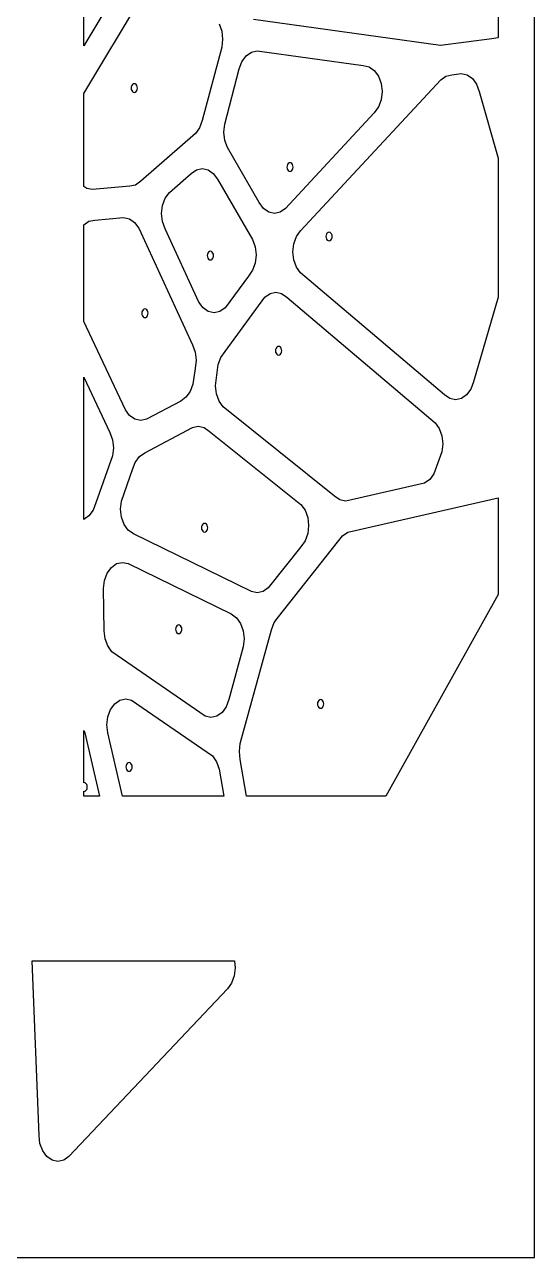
# Model space of a CAD drawing. Header units: metres. Extents: x 5 to 4553, y 5 to 890.
# Drawn here: x 3176 to 3387, y 5 to 516 of the extents above; entities that cross this region are included whole.
import ezdxf

# ---------------------------------------------------------------- set-up
doc = ezdxf.new("R2010")
doc.units = ezdxf.units.M

msp = doc.modelspace()

# ---------------------------------------------------------------- linework, layer by layer
for p, q in [((3387, 5), (3387, 890)), ((3200.39, 507.036), (3200.39, 579.335)), ((3231.48, 558.87), (3200.39, 507.036)), ((3200.39, 487.242), (3231.69, 539.422)), ((3372, 534.862), (3372, 510.488)), ((3256.36, 516.13), (3257.46, 513.119)), ((3348.12, 507.172), (3270.67, 517.838)), ((3257.46, 513.119), (3257.84, 509.782)), ((3257.46, 506.444), (3249.41, 476.013)), ((3257.84, 509.782), (3257.46, 506.444)), ((3369.43, 509.845), (3348.12, 507.172)), ((3371.84, 510.373), (3369.43, 509.845)), ((3372, 510.488), (3371.84, 510.373)), ((3265.88, 500.408), (3267.61, 502.798)), ((3267.61, 502.798), (3269.78, 504.332)), ((3269.78, 504.332), (3272.19, 504.86)), ((3272.19, 504.86), (3316.1, 498.812)), ((3258.72, 474.51), (3264.77, 497.398)), ((3264.77, 497.398), (3265.88, 500.408)), ((3316.1, 498.812), (3318.51, 498.284)), ((3318.51, 498.284), (3320.69, 496.75)), ((3320.69, 496.75), (3322.41, 494.36)), ((3352.79, 495.018), (3356.74, 495.514)), ((3356.74, 495.514), (3359.15, 494.985)), ((3220.17, 490.566), (3219.98, 490.065)), ((3220.45, 490.965), (3220.17, 490.566)), ((3220.82, 491.22), (3220.45, 490.965)), ((3221.22, 491.308), (3220.82, 491.22)), ((3221.62, 491.22), (3221.22, 491.308)), ((3221.98, 490.965), (3221.62, 491.22)), ((3222.27, 490.566), (3221.98, 490.965)), ((3222.45, 490.065), (3222.27, 490.566)), ((3290.15, 430.356), (3348.2, 492.956)), ((3322.41, 494.36), (3323.52, 491.35)), ((3323.52, 491.35), (3323.9, 488.012)), ((3348.2, 492.956), (3350.38, 494.49)), ((3350.38, 494.49), (3352.79, 495.018)), ((3359.15, 494.985), (3361.32, 493.451)), ((3361.32, 493.451), (3363.05, 491.062)), ((3363.05, 491.062), (3364.16, 488.051)), ((3200.39, 448.746), (3200.39, 487.242)), ((3219.98, 490.065), (3219.92, 489.508)), ((3219.92, 489.508), (3219.98, 488.952)), ((3219.98, 488.952), (3220.17, 488.45)), ((3220.17, 488.45), (3220.45, 488.052)), ((3220.45, 488.052), (3220.82, 487.797)), ((3220.82, 487.797), (3221.22, 487.708)), ((3221.22, 487.708), (3221.62, 487.797)), ((3221.62, 487.797), (3221.98, 488.052)), ((3221.98, 488.052), (3222.27, 488.45)), ((3222.27, 488.45), (3222.45, 488.952)), ((3222.52, 489.508), (3222.45, 490.065)), ((3222.45, 488.952), (3222.52, 489.508)), ((3323.9, 488.012), (3323.52, 484.675)), ((3364.16, 488.051), (3372, 460.395)), ((3322.41, 481.664), (3320.69, 479.275)), ((3323.52, 484.675), (3322.41, 481.664)), ((3249.41, 476.013), (3248.3, 473.002)), ((3320.69, 479.275), (3283.94, 439.648)), ((3246.58, 470.613), (3223.94, 450.863)), ((3248.3, 473.002), (3246.58, 470.613)), ((3258.33, 471.173), (3258.72, 474.51)), ((3258.72, 467.835), (3258.33, 471.173)), ((3259.82, 464.825), (3258.72, 467.835)), ((3273.04, 442.037), (3259.82, 464.825)), ((3372, 460.395), (3372, 402.898)), ((3244.82, 454.133), (3247, 455.667)), ((3247, 455.667), (3249.41, 456.196)), ((3249.41, 456.196), (3251.82, 455.667)), ((3251.82, 455.667), (3253.99, 454.133)), ((3284.54, 457.309), (3284.48, 456.753)), ((3284.48, 456.753), (3284.54, 456.197)), ((3284.73, 457.811), (3284.54, 457.309)), ((3284.54, 456.197), (3284.73, 455.695)), ((3285.01, 458.209), (3284.73, 457.811)), ((3284.73, 455.695), (3285.01, 455.297)), ((3285.38, 458.465), (3285.01, 458.209)), ((3285.01, 455.297), (3285.38, 455.041)), ((3285.78, 458.553), (3285.38, 458.465)), ((3285.38, 455.041), (3285.78, 454.953)), ((3286.18, 458.465), (3285.78, 458.553)), ((3285.78, 454.953), (3286.18, 455.041)), ((3286.54, 458.209), (3286.18, 458.465)), ((3286.18, 455.041), (3286.54, 455.297)), ((3286.83, 457.811), (3286.54, 458.209)), ((3286.54, 455.297), (3286.83, 455.695)), ((3287.01, 457.309), (3286.83, 457.811)), ((3286.83, 455.695), (3287.01, 456.197)), ((3287.08, 456.753), (3287.01, 457.309)), ((3287.01, 456.197), (3287.08, 456.753)), ((3223.94, 450.863), (3221.76, 449.329)), ((3235.78, 446.247), (3244.82, 454.133)), ((3253.99, 454.133), (3255.72, 451.744)), ((3255.72, 451.744), (3270.25, 426.69)), ((3201.55, 447.928), (3200.39, 448.746)), ((3203.96, 447.399), (3201.55, 447.928)), ((3219.35, 448.801), (3203.96, 447.399)), ((3221.76, 449.329), (3219.35, 448.801)), ((3234.06, 443.858), (3235.78, 446.247)), ((3232.57, 437.51), (3232.95, 440.847)), ((3232.95, 440.847), (3234.06, 443.858)), ((3274.77, 439.648), (3273.04, 442.037)), ((3276.94, 438.114), (3274.77, 439.648)), ((3283.94, 439.648), (3281.76, 438.114)), ((3200.39, 432.829), (3202.45, 434.278)), ((3202.45, 434.278), (3204.86, 434.807)), ((3204.86, 434.807), (3216.8, 435.894)), ((3216.8, 435.894), (3219.21, 435.365)), ((3219.21, 435.365), (3221.38, 433.831)), ((3232.95, 434.172), (3232.57, 437.51)), ((3234.06, 431.161), (3232.95, 434.172)), ((3279.35, 437.585), (3276.94, 438.114)), ((3281.76, 438.114), (3279.35, 437.585)), ((3200.39, 392.776), (3200.39, 432.829)), ((3221.38, 433.831), (3223.11, 431.442)), ((3223.11, 431.442), (3245.34, 383.046)), ((3248.01, 400.795), (3234.06, 431.161)), ((3288.42, 427.967), (3290.15, 430.356)), ((3301.2, 429.434), (3300.91, 429.036)), ((3301.56, 429.689), (3301.2, 429.434)), ((3301.96, 429.778), (3301.56, 429.689)), ((3302.36, 429.689), (3301.96, 429.778)), ((3302.73, 429.434), (3302.36, 429.689)), ((3303.01, 429.036), (3302.73, 429.434)), ((3270.25, 426.69), (3271.36, 423.68)), ((3286.93, 421.619), (3287.31, 424.956)), ((3287.31, 424.956), (3288.42, 427.967)), ((3300.73, 428.534), (3300.66, 427.978)), ((3300.66, 427.978), (3300.73, 427.421)), ((3300.91, 429.036), (3300.73, 428.534)), ((3300.73, 427.421), (3300.91, 426.92)), ((3300.91, 426.92), (3301.2, 426.521)), ((3301.2, 426.521), (3301.56, 426.266)), ((3301.56, 426.266), (3301.96, 426.178)), ((3301.96, 426.178), (3302.36, 426.266)), ((3302.36, 426.266), (3302.73, 426.521)), ((3302.73, 426.521), (3303.01, 426.92)), ((3303.2, 428.534), (3303.01, 429.036)), ((3303.01, 426.92), (3303.2, 427.421)), ((3303.26, 427.978), (3303.2, 428.534)), ((3303.2, 427.421), (3303.26, 427.978)), ((3251.57, 420.641), (3251.51, 420.085)), ((3251.51, 420.085), (3251.57, 419.528)), ((3251.76, 421.143), (3251.57, 420.641)), ((3251.57, 419.528), (3251.76, 419.027)), ((3252.04, 421.541), (3251.76, 421.143)), ((3251.76, 419.027), (3252.04, 418.628)), ((3252.41, 421.797), (3252.04, 421.541)), ((3252.81, 421.885), (3252.41, 421.797)), ((3253.21, 421.797), (3252.81, 421.885)), ((3253.57, 421.541), (3253.21, 421.797)), ((3253.86, 421.143), (3253.57, 421.541)), ((3253.57, 418.628), (3253.86, 419.027)), ((3254.05, 420.641), (3253.86, 421.143)), ((3253.86, 419.027), (3254.05, 419.528)), ((3254.11, 420.085), (3254.05, 420.641)), ((3254.05, 419.528), (3254.11, 420.085)), ((3271.36, 423.68), (3271.74, 420.342)), ((3271.74, 420.342), (3271.36, 417.005)), ((3287.31, 418.282), (3286.93, 421.619)), ((3252.04, 418.628), (3252.41, 418.373)), ((3252.41, 418.373), (3252.81, 418.285)), ((3252.81, 418.285), (3253.21, 418.373)), ((3253.21, 418.373), (3253.57, 418.628)), ((3270.25, 413.994), (3268.52, 411.605)), ((3271.36, 417.005), (3270.25, 413.994)), ((3288.42, 415.271), (3287.31, 418.282)), ((3290.15, 412.882), (3288.42, 415.271)), ((3268.52, 411.605), (3258.9, 398.406)), ((3349.78, 362.34), (3290.15, 412.882)), ((3275.31, 402.829), (3277.49, 404.363)), ((3277.49, 404.363), (3279.9, 404.891)), ((3279.9, 404.891), (3282.31, 404.363)), ((3282.31, 404.363), (3284.48, 402.829)), ((3249.73, 398.406), (3248.01, 400.795)), ((3251.91, 396.872), (3249.73, 398.406)), ((3258.9, 398.406), (3256.73, 396.872)), ((3258.9, 380.31), (3275.31, 402.829)), ((3284.48, 402.829), (3345.89, 350.788)), ((3372, 402.898), (3361.78, 367.74)), ((3224.42, 396.718), (3224.35, 396.162)), ((3224.35, 396.162), (3224.42, 395.606)), ((3224.6, 397.22), (3224.42, 396.718)), ((3224.42, 395.606), (3224.6, 395.104)), ((3224.89, 397.618), (3224.6, 397.22)), ((3224.6, 395.104), (3224.89, 394.706)), ((3225.25, 397.874), (3224.89, 397.618)), ((3224.89, 394.706), (3225.25, 394.45)), ((3225.65, 397.962), (3225.25, 397.874)), ((3225.25, 394.45), (3225.65, 394.362)), ((3226.05, 397.874), (3225.65, 397.962)), ((3225.65, 394.362), (3226.05, 394.45)), ((3226.42, 397.618), (3226.05, 397.874)), ((3226.05, 394.45), (3226.42, 394.706)), ((3226.7, 397.22), (3226.42, 397.618)), ((3226.42, 394.706), (3226.7, 395.104)), ((3226.89, 396.718), (3226.7, 397.22)), ((3226.7, 395.104), (3226.89, 395.606)), ((3226.95, 396.162), (3226.89, 396.718)), ((3226.89, 395.606), (3226.95, 396.162)), ((3254.32, 396.343), (3251.91, 396.872)), ((3256.73, 396.872), (3254.32, 396.343)), ((3217.61, 356.198), (3200.39, 392.776)), ((3245.34, 383.046), (3246.45, 380.035)), ((3246.45, 380.035), (3246.83, 376.698)), ((3257.17, 377.921), (3258.9, 380.31)), ((3279.8, 381.195), (3279.74, 380.639)), ((3279.74, 380.639), (3279.8, 380.083)), ((3279.98, 381.697), (3279.8, 381.195)), ((3279.8, 380.083), (3279.98, 379.581)), ((3280.27, 382.095), (3279.98, 381.697)), ((3279.98, 379.581), (3280.27, 379.183)), ((3280.63, 382.351), (3280.27, 382.095)), ((3280.27, 379.183), (3280.63, 378.927)), ((3281.04, 382.439), (3280.63, 382.351)), ((3280.63, 378.927), (3281.04, 378.839)), ((3281.44, 382.351), (3281.04, 382.439)), ((3281.04, 378.839), (3281.44, 378.927)), ((3281.8, 382.095), (3281.44, 382.351)), ((3281.44, 378.927), (3281.8, 379.183)), ((3282.09, 381.697), (3281.8, 382.095)), ((3281.8, 379.183), (3282.09, 379.581)), ((3282.27, 381.195), (3282.09, 381.697)), ((3282.09, 379.581), (3282.27, 380.083)), ((3282.34, 380.639), (3282.27, 381.195)), ((3282.27, 380.083), (3282.34, 380.639)), ((3246.45, 373.36), (3245.48, 366.755)), ((3246.83, 376.698), (3246.45, 373.36)), ((3255.27, 369.49), (3256.07, 374.91)), ((3256.07, 374.91), (3257.17, 377.921)), ((3200.39, 369.651), (3211.15, 346.793)), ((3200.39, 310.784), (3200.39, 369.651)), ((3254.89, 366.153), (3255.27, 369.49)), ((3244.38, 363.744), (3242.65, 361.355)), ((3245.48, 366.755), (3244.38, 363.744)), ((3255.27, 362.815), (3254.89, 366.153)), ((3256.38, 359.805), (3255.27, 362.815)), ((3360.67, 364.73), (3358.95, 362.34)), ((3361.78, 367.74), (3360.67, 364.73)), ((3240.48, 359.821), (3226.33, 352.275)), ((3242.65, 361.355), (3240.48, 359.821)), ((3258.11, 357.415), (3256.38, 359.805)), ((3351.95, 360.806), (3349.78, 362.34)), ((3354.36, 360.278), (3351.95, 360.806)), ((3356.77, 360.806), (3354.36, 360.278)), ((3358.95, 362.34), (3356.77, 360.806)), ((3219.34, 353.809), (3217.61, 356.198)), ((3221.51, 352.275), (3219.34, 353.809)), ((3304.25, 320.429), (3258.11, 357.415)), ((3223.92, 351.746), (3221.51, 352.275)), ((3226.33, 352.275), (3223.92, 351.746)), ((3225.56, 338.327), (3245.34, 348.881)), ((3245.34, 348.881), (3247.75, 349.409)), ((3247.75, 349.409), (3250.16, 348.881)), ((3250.16, 348.881), (3252.34, 347.347)), ((3252.34, 347.347), (3290.28, 316.934)), ((3345.89, 350.788), (3347.61, 348.398)), ((3347.61, 348.398), (3348.72, 345.388)), ((3211.15, 346.793), (3212.26, 343.783)), ((3212.26, 343.783), (3212.64, 340.445)), ((3348.72, 345.388), (3349.1, 342.05)), ((3212.64, 340.445), (3212.26, 337.108)), ((3223.39, 336.793), (3225.56, 338.327)), ((3348.72, 338.713), (3347.61, 335.702)), ((3349.1, 342.05), (3348.72, 338.713)), ((3212.26, 337.108), (3205.32, 317.661)), ((3220.55, 331.393), (3221.66, 334.404)), ((3221.66, 334.404), (3223.39, 336.793)), ((3347.61, 335.702), (3345.37, 329.719)), ((3215.9, 318.354), (3220.55, 331.393)), ((3343.64, 327.329), (3341.47, 325.795)), ((3345.37, 329.719), (3343.64, 327.329)), ((3341.47, 325.795), (3311.24, 318.895)), ((3205.32, 317.661), (3204.21, 314.651)), ((3215.52, 315.016), (3215.9, 318.354)), ((3290.28, 316.934), (3292, 314.545)), ((3306.42, 318.895), (3304.25, 320.429)), ((3308.83, 318.366), (3306.42, 318.895)), ((3311.24, 318.895), (3308.83, 318.366)), ((3309.68, 305.52), (3372, 319.747)), ((3372, 319.747), (3372, 279.693)), ((3202.49, 312.261), (3200.39, 310.784)), ((3204.21, 314.651), (3202.49, 312.261)), ((3215.9, 311.679), (3215.52, 315.016)), ((3217.01, 308.668), (3215.9, 311.679)), ((3292, 314.545), (3293.11, 311.534)), ((3218.73, 306.279), (3217.01, 308.668)), ((3249.14, 307.871), (3249.08, 307.315)), ((3249.08, 307.315), (3249.14, 306.759)), ((3249.33, 308.373), (3249.14, 307.871)), ((3249.14, 306.759), (3249.33, 306.257)), ((3249.61, 308.771), (3249.33, 308.373)), ((3249.98, 309.027), (3249.61, 308.771)), ((3250.38, 309.115), (3249.98, 309.027)), ((3250.78, 309.027), (3250.38, 309.115)), ((3251.14, 308.771), (3250.78, 309.027)), ((3251.43, 308.373), (3251.14, 308.771)), ((3251.61, 307.871), (3251.43, 308.373)), ((3251.43, 306.257), (3251.61, 306.759)), ((3251.68, 307.315), (3251.61, 307.871)), ((3251.61, 306.759), (3251.68, 307.315)), ((3293.11, 311.534), (3293.49, 308.197)), ((3293.49, 308.197), (3293.11, 304.859)), ((3220.91, 304.745), (3218.73, 306.279)), ((3269.77, 280.865), (3220.91, 304.745)), ((3249.33, 306.257), (3249.61, 305.859)), ((3249.61, 305.859), (3249.98, 305.603)), ((3249.98, 305.603), (3250.38, 305.515)), ((3250.38, 305.515), (3250.78, 305.603)), ((3250.78, 305.603), (3251.14, 305.859)), ((3251.14, 305.859), (3251.43, 306.257)), ((3280.96, 270.457), (3307.51, 303.986)), ((3292, 301.849), (3290.28, 299.459)), ((3293.11, 304.859), (3292, 301.849)), ((3307.51, 303.986), (3309.68, 305.52)), ((3290.28, 299.459), (3276.77, 282.399)), ((3211.75, 290.901), (3213.92, 292.435)), ((3213.92, 292.435), (3216.33, 292.964)), ((3216.33, 292.964), (3218.74, 292.435)), ((3218.74, 292.435), (3261.42, 271.579)), ((3208.91, 285.501), (3210.02, 288.512)), ((3210.02, 288.512), (3211.75, 290.901)), ((3208.53, 282.164), (3208.91, 285.501)), ((3208.8, 264.662), (3208.53, 282.164)), ((3276.77, 282.399), (3274.59, 280.865)), ((3272.18, 280.337), (3269.77, 280.865)), ((3274.59, 280.865), (3272.18, 280.337)), ((3372, 279.693), (3325.47, 196.15)), ((3261.42, 271.579), (3263.59, 270.045)), ((3238.42, 265.801), (3238.35, 265.245)), ((3238.6, 266.303), (3238.42, 265.801)), ((3238.89, 266.701), (3238.6, 266.303)), ((3239.25, 266.956), (3238.89, 266.701)), ((3239.65, 267.045), (3239.25, 266.956)), ((3240.05, 266.956), (3239.65, 267.045)), ((3240.42, 266.701), (3240.05, 266.956)), ((3240.7, 266.303), (3240.42, 266.701)), ((3240.89, 265.801), (3240.7, 266.303)), ((3240.95, 265.245), (3240.89, 265.801)), ((3263.59, 270.045), (3265.32, 267.656)), ((3265.32, 267.656), (3266.43, 264.645)), ((3278.12, 265.057), (3279.23, 268.068)), ((3279.23, 268.068), (3280.96, 270.457)), ((3209.18, 261.324), (3208.8, 264.662)), ((3210.29, 258.314), (3209.18, 261.324)), ((3238.35, 265.245), (3238.42, 264.688)), ((3238.42, 264.688), (3238.6, 264.187)), ((3238.6, 264.187), (3238.89, 263.788)), ((3238.89, 263.788), (3239.25, 263.533)), ((3239.25, 263.533), (3239.65, 263.445)), ((3239.65, 263.445), (3240.05, 263.533)), ((3240.05, 263.533), (3240.42, 263.788)), ((3240.42, 263.788), (3240.7, 264.187)), ((3240.7, 264.187), (3240.89, 264.688)), ((3240.89, 264.688), (3240.95, 265.245)), ((3265.19, 217.914), (3278.12, 265.057)), ((3266.43, 264.645), (3266.81, 261.308)), ((3266.81, 261.308), (3266.43, 257.97)), ((3212.01, 255.924), (3210.29, 258.314)), ((3214.19, 254.39), (3212.01, 255.924)), ((3266.43, 257.97), (3260.44, 236.142)), ((3250.61, 229.208), (3214.19, 254.39)), ((3213.14, 234.395), (3215.31, 235.929)), ((3215.31, 235.929), (3217.72, 236.458)), ((3217.72, 236.458), (3220.13, 235.929)), ((3220.13, 235.929), (3251.45, 214.278)), ((3260.44, 236.142), (3259.33, 233.131)), ((3297.41, 235.375), (3297.22, 234.873)), ((3297.7, 235.773), (3297.41, 235.375)), ((3298.06, 236.029), (3297.7, 235.773)), ((3298.46, 236.117), (3298.06, 236.029)), ((3298.86, 236.029), (3298.46, 236.117)), ((3299.22, 235.773), (3298.86, 236.029)), ((3299.51, 235.375), (3299.22, 235.773)), ((3299.7, 234.873), (3299.51, 235.375)), ((3210.3, 228.995), (3211.41, 232.006)), ((3211.41, 232.006), (3213.14, 234.395)), ((3257.6, 230.742), (3255.43, 229.208)), ((3259.33, 233.131), (3257.6, 230.742)), ((3297.22, 234.873), (3297.16, 234.317)), ((3297.16, 234.317), (3297.22, 233.761)), ((3297.22, 233.761), (3297.41, 233.259)), ((3297.41, 233.259), (3297.7, 232.861)), ((3297.7, 232.861), (3298.06, 232.605)), ((3298.06, 232.605), (3298.46, 232.517)), ((3298.46, 232.517), (3298.86, 232.605)), ((3298.86, 232.605), (3299.22, 232.861)), ((3299.22, 232.861), (3299.51, 233.259)), ((3299.51, 233.259), (3299.7, 233.761)), ((3299.76, 234.317), (3299.7, 234.873)), ((3299.7, 233.761), (3299.76, 234.317)), ((3209.92, 225.658), (3210.3, 228.995)), ((3210.3, 222.32), (3209.92, 225.658)), ((3253.02, 228.68), (3250.61, 229.208)), ((3255.43, 229.208), (3253.02, 228.68)), ((3200.39, 201.67), (3200.39, 223.282)), ((3200.39, 223.282), (3200.73, 222.367)), ((3200.73, 222.367), (3206.84, 196.15)), ((3216.4, 196.15), (3210.3, 222.32)), ((3264.81, 214.577), (3265.19, 217.914)), ((3265.19, 211.24), (3264.81, 214.577)), ((3218.32, 209.651), (3218.03, 209.252)), ((3218.68, 209.906), (3218.32, 209.651)), ((3219.08, 209.994), (3218.68, 209.906)), ((3219.48, 209.906), (3219.08, 209.994)), ((3219.84, 209.651), (3219.48, 209.906)), ((3220.13, 209.252), (3219.84, 209.651)), ((3251.45, 214.278), (3253.62, 212.744)), ((3253.62, 212.744), (3255.35, 210.355)), ((3255.35, 210.355), (3256.45, 207.344)), ((3267.78, 196.15), (3265.19, 211.24)), ((3217.84, 208.751), (3217.78, 208.194)), ((3217.78, 208.194), (3217.84, 207.638)), ((3218.03, 209.252), (3217.84, 208.751)), ((3217.84, 207.638), (3218.03, 207.136)), ((3218.03, 207.136), (3218.32, 206.738)), ((3218.32, 206.738), (3218.68, 206.482)), ((3218.68, 206.482), (3219.08, 206.394)), ((3219.08, 206.394), (3219.48, 206.482)), ((3219.48, 206.482), (3219.84, 206.738)), ((3219.84, 206.738), (3220.13, 207.136)), ((3220.32, 208.751), (3220.13, 209.252)), ((3220.13, 207.136), (3220.32, 207.638)), ((3220.38, 208.194), (3220.32, 208.751)), ((3220.32, 207.638), (3220.38, 208.194)), ((3256.45, 207.344), (3258.38, 196.15)), ((3200.48, 201.688), (3200.39, 201.67)), ((3200.88, 201.6), (3200.48, 201.688)), ((3201.24, 201.344), (3200.88, 201.6)), ((3201.53, 200.946), (3201.24, 201.344)), ((3201.71, 200.444), (3201.53, 200.946)), ((3201.53, 198.83), (3201.71, 199.332)), ((3201.78, 199.888), (3201.71, 200.444)), ((3201.71, 199.332), (3201.78, 199.888)), ((3200.39, 196.15), (3200.39, 198.107)), ((3200.39, 198.107), (3200.48, 198.088)), ((3206.84, 196.15), (3200.39, 196.15)), ((3200.48, 198.088), (3200.88, 198.176)), ((3200.88, 198.176), (3201.24, 198.432)), ((3201.24, 198.432), (3201.53, 198.83)), ((3258.38, 196.15), (3216.4, 196.15)), ((3325.47, 196.15), (3267.78, 196.15)), ((3181.81, 55.5061), (3179, 127.857)), ((3179, 127.857), (3262.72, 127.857)), ((3262.72, 127.857), (3263.05, 124.978)), ((3263.05, 124.978), (3262.67, 121.641)), ((3261.56, 118.63), (3259.83, 116.241)), ((3262.67, 121.641), (3261.56, 118.63)), ((3259.83, 116.241), (3194.2, 46.7688)), ((3182.19, 52.1687), (3181.81, 55.5061)), ((3183.3, 49.1581), (3182.19, 52.1687)), ((3185.03, 46.7688), (3183.3, 49.1581)), ((3187.2, 45.2347), (3185.03, 46.7688)), ((3194.2, 46.7688), (3192.02, 45.2347)), ((3189.61, 44.7061), (3187.2, 45.2347)), ((3192.02, 45.2347), (3189.61, 44.7061)), ((2867, 5), (3387, 5))]:
    msp.add_line(p, q)

doc.saveas('drawing.dxf')
